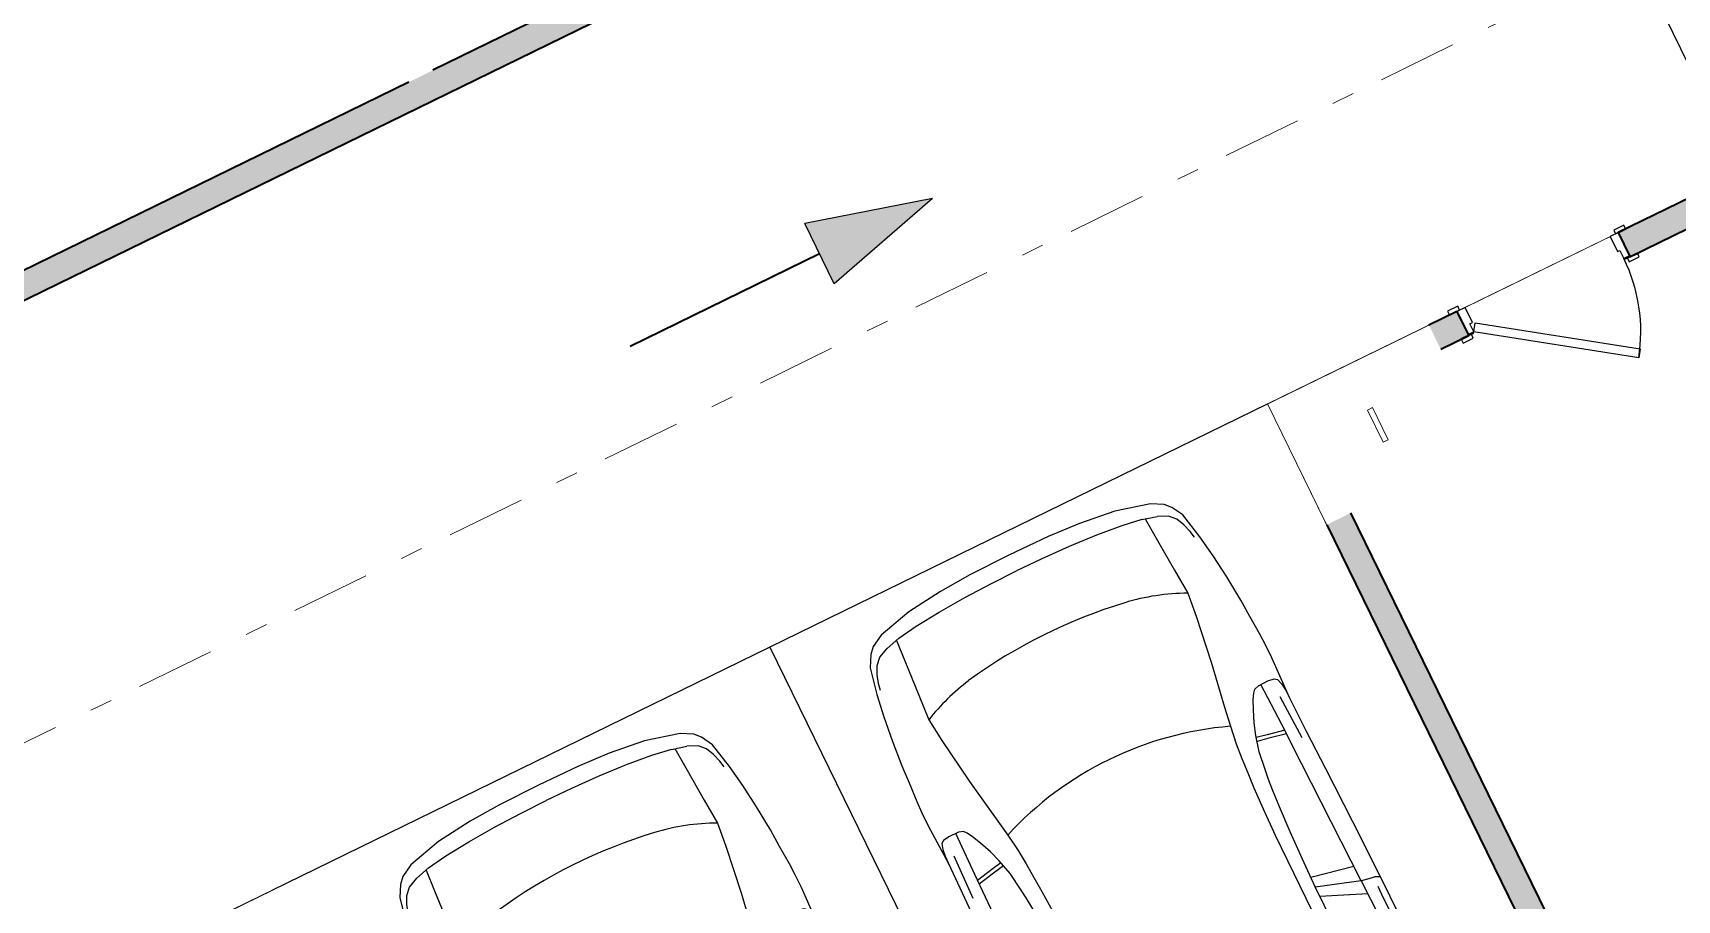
# Model space of a CAD drawing. Header units: metres. Extents: x 7511783 to 7512372, y 4692307 to 4692611.
# Drawn here: x 7511913.29 to 7511920.62, y 4692563.84 to 4692567.7 of the extents above; entities that cross this region are included whole.
import ezdxf

# ---------------------------------------------------------------- set-up
doc = ezdxf.new("R2010")
doc.units = ezdxf.units.M
doc.linetypes.add('Dot & Dashed', pattern=[670.2777624130249, 352.777767181396, -176.388883590699, 0, -141.11111164093])
doc.linetypes.add('Long Dashed', pattern=[793.7499761581425, 476.2499928474427, -317.4999833106998])
doc.layers.get('0').update_dxf_attribs({"lineweight": 0})
for name, color, linetype, lineweight in [('A - Muret', 7, 'Continuous', 0), ('A - Muret_Pen_No__102', 254, 'Continuous', 0), ('A - Muret_Pen_No__7', 7, 'Continuous', 0), ('A - Pllaka Themel_Pen_No__42', 8, 'Continuous', 0), ('A - Shtyllat', 7, 'Continuous', 0), ('A - Shtyllat_Pen_No__1', 7, 'Continuous', 0), ('A -Polyline', 7, 'Continuous', 0), ('A -Polyline_Pen_No__42', 8, 'Continuous', 0), ('A -Polyline_Pen_No__48', 14, 'Continuous', 0), ('A -Polyline_Pen_No__8', 14, 'Continuous', 0), ('A1 - Bodrumi -1', 7, 'Continuous', 0), ('ARCHICAD Doors_Pen_No__42', 8, 'Continuous', 0), ('garazhat-netw', 1, 'Continuous', 0), ('Interior - Furniture _Pen_No__42', 8, 'Continuous', 0), ('Marker - Section', 7, 'Continuous', 0), ('Marker - Section_Pen_No__85', 151, 'Continuous', 0)]:
    doc.layers.add(name, color=color, linetype=linetype, lineweight=lineweight)

# ---------------------------------------------------------------- blocks, each defined once
blk = doc.blocks.new('Slab_1', base_point=(-1850.000000000003, -20500.83600967443))
at = {"layer": 'A - Pllaka Themel_Pen_No__42', "color": 8, "linetype": 'Continuous', "lineweight": 25, "flags": 128}
blk.add_lwpolyline([(13350, -13600.83965125988), (11850, -13600.83965125988), (11850, -11700.83965125988), (13350, -11700.83965125988)], close=True, dxfattribs=at)
blk = doc.blocks.new('Wall_36', base_point=(28500.00000000001, -19000.83534970144))
at = {"layer": 'A - Muret_Pen_No__102', "linetype": 'Continuous', "lineweight": 0}
blk.add_hatch(color=254, dxfattribs=at).paths.add_polyline_path([(37900, -18880.83528241818), (32600.00005960471, -18880.83528241818), (32600.00005960471, -19000.83597085249), (37900, -19000.83597085249)])
at = {"layer": 'A - Muret_Pen_No__7', "color": 7, "linetype": 'Continuous', "lineweight": 35, "flags": 128}
for points in [[(35189.99999999999, -18880.83534970144), (32599.99999999999, -18880.83534970144)], [(37900, -18880.83534970144), (35309.99999999999, -18880.83534970144)], [(32600.00000000005, -19000.83534970144), (37900.00000000002, -19000.83534970144)]]:
    blk.add_lwpolyline(points, dxfattribs=at)
blk = doc.blocks.new('Wall_41', base_point=(9499.999999999998, -12000.83965125989))
at = {"layer": 'A - Muret_Pen_No__102', "linetype": 'Continuous', "lineweight": 0}
blk.add_hatch(color=254, dxfattribs=at).paths.add_polyline_path([(9499.999999999998, -12000.83965125989), (9499.999999999998, -18400.83861859194), (9619.999999999996, -18400.83861859194), (9619.999999999996, -12000.83965125989)])
at = {"layer": 'A - Muret_Pen_No__7', "color": 7, "linetype": 'Continuous', "lineweight": 35, "flags": 128}
for points in [[(9499.999999999998, -12000.83965125989), (9499.999999999998, -16800.83534970143)], [(9619.999999999996, -18400.83861859194), (9619.999999999996, -12000.83965125989)], [(9499.999999999998, -16920.83534970144), (9499.999999999998, -18400.83861859194)]]:
    blk.add_lwpolyline(points, dxfattribs=at)
blk = doc.blocks.new('Door 22')
at = {"layer": 'ARCHICAD Doors_Pen_No__42', "color": 8, "linetype": 'Continuous', "lineweight": 25}
for p, q in [((-260.3921784050518, 393.9747868736185), (-237.4491209510099, 426.7408686451782)), ((349.0569425459581, -32.76608177155968), (-260.3921784050518, 393.9747868736185)), ((-237.4491209510099, 426.7408686451782), (371.9999999999999, 0)), ((-387, 23.99999999999998), (-437, 23.99999999999998)), ((-437, 23.99999999999998), (-437, 4.99999999999999)), ((-437, 4.99999999999999), (-387, 4.99999999999999)), ((-400, 4.99999999999999), (-437, 4.99999999999999)), ((-400, 4.99999999999999), (-437, 4.99999999999999)), ((-375, 4.99999999999999), (-400, 4.99999999999999)), ((-400, 4.99999999999999), (-400, 0)), ((-400, 0), (-400, 4.99999999999999)), ((-400, 0), (-400, 4.99999999999999)), ((-400, 0), (-375, 0)), ((-372.0000000000001, 0), (-400, 0)), ((-400, 0), (-400, -115)), ((-400, -115), (-400, 0)), ((-400, -115), (-400, 0)), ((-387, 4.99999999999999), (-387, 23.99999999999998)), ((-375, 0), (-375, 4.99999999999999)), ((-372.0000000000001, -40), (-372.0000000000001, 0)), ((371.9999999999999, 0), (349.0569425459581, -32.76608177155968)), ((400, 0), (372.0000000000001, 0)), ((372.0000000000001, 0), (372.0000000000001, -40)), ((400, 4.99999999999999), (375, 4.99999999999999)), ((375, 4.99999999999999), (375, 0)), ((375, 0), (400, 0)), ((437, 23.99999999999998), (387, 23.99999999999998)), ((387, 23.99999999999998), (387, 4.99999999999999)), ((387, 4.99999999999999), (437, 4.99999999999999)), ((400, 0), (400, 4.99999999999999)), ((400, 0), (400, 4.99999999999999)), ((400, 0), (400, 4.99999999999999)), ((400, 4.99999999999999), (437, 4.99999999999999)), ((400, 4.99999999999999), (437, 4.99999999999999)), ((400, -115), (400, 0)), ((400, -115), (400, 0)), ((400, -115), (400, 0)), ((437, 4.99999999999999), (437, 23.99999999999998)), ((-360, -40), (-372.0000000000001, -40)), ((-360, -115), (-360, -40)), ((372.0000000000001, -40), (360, -40)), ((360, -40), (360, -115)), ((-387, -115), (-437, -115)), ((-437, -115), (-437, -134)), ((-400, -115), (-437, -115)), ((-400, -115), (-437, -115)), ((-437, -134), (-387, -134)), ((-400, -115), (-360, -115)), ((-387, -134), (-387, -115)), ((360, -115), (400, -115)), ((437, -115), (387, -115)), ((387, -115), (387, -134)), ((387, -134), (437, -134)), ((400, -115), (437, -115)), ((400, -115), (437, -115)), ((437, -134), (437, -115))]:
    blk.add_line(p, q, dxfattribs=at)
blk.add_arc((371.9999999999999, 0), 744, 145, 180, dxfattribs=at)
blk = doc.blocks.new('Wall_42', base_point=(10300, -11400.83965125988))
at = {"layer": 'A - Muret_Pen_No__102', "linetype": 'Continuous', "lineweight": 0}
for points in [[(10300, -11520.83965125988), (10439.12311798154, -11520.83965125988), (10439.12311798154, -11400.83966020059), (10300, -11400.83966020059)], [(11600.00000000001, -11400.83966020059), (11239.12311649143, -11400.83966020059), (11239.12311649143, -11520.83965125988), (11600.00000000001, -11520.83965125988)]]:
    blk.add_hatch(color=254, dxfattribs=at).paths.add_polyline_path(points)
at = {"layer": 'A - Muret_Pen_No__7', "color": 7, "linetype": 'Continuous', "lineweight": 35}
for p, q in [((10439.1231110554, -11400.83965125988), (10402.1231110554, -11400.83965125988)), ((10439.1231110554, -11400.83965125988), (10439.1231110554, -11515.83965125988)), ((11239.1231110554, -11400.83965125988), (11276.1231110554, -11400.83965125988)), ((11239.1231110554, -11400.83965125988), (11239.1231110554, -11515.83965125988)), ((10439.1231110554, -11520.83965125988), (10402.1231110554, -11520.83965125988)), ((10439.1231110554, -11515.83965125988), (10439.1231110554, -11520.83965125988)), ((11239.1231110554, -11515.83965125988), (11239.1231110554, -11520.83965125988)), ((11239.1231110554, -11520.83965125988), (11276.1231110554, -11520.83965125988))]:
    blk.add_line(p, q, dxfattribs=at)
at = {"layer": 'A - Muret_Pen_No__7', "color": 7, "linetype": 'Continuous', "lineweight": 35, "flags": 128}
for points in [[(10439.12311798154, -11400.83965125988), (10300, -11400.83965125988)], [(11600.00000000001, -11400.83965125988), (11239.12311649143, -11400.83965125988)], [(10300, -11520.83965125988), (10439.12311798154, -11520.83965125988)], [(11239.12311649143, -11520.83965125988), (11600.00000000001, -11520.83965125988)]]:
    blk.add_lwpolyline(points, dxfattribs=at)
at = {"layer": 'ARCHICAD Doors_Pen_No__42', "color": 8, "linetype": 'Continuous', "lineweight": 25, "zscale": 1000, "rotation": 180}
blk.add_blockref('Door 22', (10839.1231110554, -11515.83965125988), dxfattribs=at)
blk = doc.blocks.new('Column_87', base_point=(1347.500000000002, 14920))
at = {"layer": 'A - Shtyllat_Pen_No__1', "color": 7, "linetype": 'Continuous', "lineweight": 13, "flags": 128}
blk.add_lwpolyline([(1335.000000000002, 14840), (1360.000000000002, 14840), (1360.000000000002, 15000), (1335.000000000002, 15000)], close=True, dxfattribs=at)
blk = doc.blocks.new('Car 05 22')
at = {"layer": 'Interior - Furniture _Pen_No__42', "color": 8, "linetype": 'Continuous', "lineweight": 25}
for p, q in [((1961.117547741, 983.221158223), (1928.938242309, 983.221158223)), ((1928.938242309, 983.221158223), (1957.843908175, 858.0544967500001)), ((1996.903176747, 974.9060932165999), (1961.117547741, 983.221158223)), ((2026.89661068, 945.007687052), (1996.903176747, 974.9060932165999)), ((2054.5732194, 897.577022836), (2026.89661068, 945.007687052)), ((2067.91700908, 857.6794056350001), (2054.5732194, 897.577022836)), ((-483.1389679684001, 817.2581826864), (-585.227090103, 801.027979058)), ((-372.3345973750002, 830.229933465), (-483.1389679684001, 817.2581826864)), ((-251.752794228, 841.043733947), (-372.3345973750002, 830.229933465)), ((-168.2198443133, 844.6061713611999), (-251.752794228, 841.043733947)), ((-78.35772569479998, 850.6357850930001), (-168.2198443133, 844.6061713611999)), ((-24.036324899, 852.2918850640001), (-78.35772569479998, 850.6357850930001)), ((40.3182760438, 852.3336850629998), (-24.036324899, 852.2918850640001)), ((230.8030912739, 845.5192631063), (40.3182760438, 852.3336850629998)), ((124.560977278, 791.3967861309999), (129.0398444, 820.4687779309999)), ((129.0398444, 820.4687779309999), (138.886242882, 832.3883788069998)), ((138.886242882, 832.3883788069998), (165.168377873, 840.275885275)), ((165.168377873, 840.275885275), (194.733578306, 844.324685204)), ((194.733578306, 844.324685204), (230.803091274, 845.519263106)), ((210.873013229, 809.2317387879999), (418.0703055720001, 816.1926024380003)), ((400.0158099590001, 847.596806379), (230.8030912739, 845.5192631063)), ((590.7241636140001, 851.6786068920001), (400.0158099590001, 847.596806379)), ((856.5325990199999, 856.169707455), (590.7241636140001, 851.6786068920001)), ((1129.8609284, 858.5331077519999), (856.5325990199999, 856.169707455)), ((1115.14443198, 808.948201529), (1108.59023357, 773.98329714)), ((1119.51383092, 833.2672045809999), (1115.14443198, 808.948201529)), ((1120.16623076, 836.3248049650001), (1119.51383092, 833.2672045809999)), ((1120.69723063, 838.160005195), (1120.16623076, 836.3248049650001)), ((1129.8609284, 858.5331077519999), (1120.69723063, 838.160005195)), ((1536.1071561, 860.3802508980001), (1129.8609284, 858.5331077519999)), ((1162.63563846, 830.4777734580001), (1220.13025657, 829.0713745190002)), ((1220.13025657, 829.0713745190002), (1369.65750367, 831.489072695)), ((1957.843908175, 858.0544967500001), (1536.1071561, 860.3802508980001)), ((1957.84390817, 858.0544967500001), (1977.22141076, 777.427813481)), ((2119.91703998, 857.4374531180001), (2067.91700908, 857.6794056350001)), ((2075.28112592, 835.6608695470001), (2067.91700908, 857.6794056350001)), ((2070.42572439, 799.8521965630001), (2075.2191259, 809.3983893609999)), ((2075.2191259, 809.3983893609999), (2075.28112592, 835.6608695470001)), ((2193.165590015, 856.4504063259001), (2119.91703998, 857.4374531180001)), ((2148.02030692, 790.4828861469999), (2166.81146925, 813.814537484)), ((2166.81146925, 813.814537484), (2182.27381684, 834.081841238)), ((2182.27381684, 834.081841238), (2193.16559002, 856.4504063260001)), ((2808.01466132, 852.5547640039999), (2193.165590015, 856.4504063259001)), ((2855.711363900001, 852.6327640009998), (2808.01466132, 852.5547640039999)), ((2808.01466132, 852.5547640039999), (2876.86636504, 843.317264394)), ((2891.44016583, 852.5287640049999), (2855.711363900001, 852.6327640009998)), ((2876.86636504, 843.317264394), (2954.16376923, 813.731165643)), ((2922.51356751, 852.034364026), (2891.44016583, 852.5287640049999)), ((2904.11849592, 832.8863289209997), (2905.06820589, 832.8379901159999)), ((2945.17226874, 849.4061641369999), (2922.51356751, 852.034364026)), ((2989.61447115, 839.6482645490003), (2945.17226874, 849.4061641369999)), ((2954.16376923, 813.731165643), (3075.78877375, 774.6896785450001)), ((3013.55027244, 833.064864827), (2989.61447115, 839.6482645490003)), ((3154.26138006, 782.5577669589998), (3013.55027244, 833.064864827)), ((-757.6903274910002, 747.022066986), (-784.8200333720001, 721.8124613509999)), ((-706.3378894982, 775.7872218095), (-757.6903274910002, 747.022066986)), ((-701.0941271610001, 743.2591195180001), (-729.425104913, 716.3992494200002)), ((-585.227090103, 801.027979058), (-706.3378894982, 775.7872218095)), ((-664.8727541800001, 760.961322365), (-701.0941271610001, 743.2591195180001)), ((-626.571782751, 772.4860242179999), (-664.8727541800001, 760.961322365)), ((-594.8871138119998, 778.4895580349998), (-626.571782751, 772.4860242179999)), ((125.693926866, 743.8968737240001), (124.560977278, 791.3967861309999)), ((327.3887276080001, 761.920895626), (125.394377448, 756.455747737)), ((132.429139117, 722.8048827370001), (125.693926866, 743.8968737240001)), ((521.9507803269998, 764.6728959719999), (327.3887276080001, 761.920895626)), ((355.2943663540001, 762.315609428), (339.1227247570001, 683.1192857359999)), ((373.4006373970002, 762.5717151969999), (357.2289958010001, 683.375391506)), ((813.627009446, 769.327996556), (521.9507803269998, 764.6728959719999)), ((1108.59023357, 773.98329714), (813.627009446, 769.327996556)), ((1036.25651944, 772.8416796290002), (996.5002997029998, 578.7916468290002)), ((1041.96657906, 578.0240872360001), (1107.56627095, 773.967136299)), ((1173.32542975, 774.895061201), (1090.33970038, 577.89253068)), ((1108.59023357, 773.98329714), (1537.61805657, 780.025947399)), ((1537.61805657, 780.025611521), (1974.99295641, 786.0764425990001)), ((1939.15395607, 686.22492547), (1995.917261, 777.427813481)), ((1977.22141076, 777.427813481), (2019.59119012, 777.427813481)), ((2000.39650233, 701.591770694), (2213.53100788, 762.9814866290001)), ((2019.59119012, 777.427813481), (2044.48611622, 783.069509224)), ((2044.48611622, 783.069509224), (2063.35562216, 792.2740022800001)), ((2063.35562216, 792.2740022800001), (2070.42572439, 799.8521965630001)), ((2068.68333559, 787.696981005), (2065.39356605, 794.4584027669999)), ((2068.68333559, 787.696981005), (2148.02030692, 790.4828861469999)), ((2106.51930118, 732.1586113790001), (2148.02030692, 790.4828861469999)), ((2148.02030692, 790.4828861469999), (2205.61920777, 792.204186117)), ((2205.61920777, 792.204186117), (2227.21980808, 791.0038861380001)), ((2226.59190807, 769.8777067159999), (2213.53100788, 762.9814866290001)), ((2213.53100788, 762.9814866290001), (2238.34670825, 752.240186817)), ((2234.36910819, 773.9630864369999), (2226.59190807, 769.8828865080001)), ((2227.21980808, 791.0038861380001), (2232.61990816, 790.029986155)), ((2232.61990816, 790.029986155), (2237.93539134, 787.2871225249999)), ((2238.46067648, 776.864360243), (2234.36910819, 773.9630864369999)), ((2240.81890828, 784.03918626), (2237.93539134, 787.2871225249999)), ((2238.34670825, 752.240186817), (2258.53170854, 739.717487037)), ((2238.46067648, 776.864360243), (2240.85090828, 780.5209863219999)), ((2240.85090828, 780.5209863219999), (2240.81890828, 784.03918626)), ((2258.53170854, 739.717487037), (2269.0398087, 731.086787188)), ((3022.47491973, 758.305686711), (3023.66221975, 762.4851866380001)), ((3024.49924208, 753.7186598590001), (3022.47491973, 758.305686711)), ((3023.66221975, 762.4851866380001), (3034.64521991, 765.0503865930001)), ((3037.91041996, 743.452886971), (3024.49924208, 753.7186598590001)), ((3034.64521991, 765.0503865930001), (3046.93432009, 763.817386614)), ((3050.61522015, 730.6688871950001), (3037.91041996, 743.452886971)), ((3046.93432009, 763.817386614), (3060.9451203, 762.9292866300001)), ((3060.9451203, 762.9292866300001), (3089.85712072, 757.3861867269998)), ((3100.48402088, 763.1120866269999), (3075.78877375, 774.6896785450001)), ((3089.85712072, 757.3861867269998), (3108.43932099, 751.4304868319999)), ((3114.13862108, 753.3111867989999), (3100.48402088, 763.1120866269999)), ((3108.43932099, 751.4304868319999), (3122.8656212, 746.4359869189999)), ((3122.8656212, 746.4359869189999), (3114.13862108, 753.3111867989999)), ((3170.0706946, 726.5554905960001), (3122.8656212, 746.4359869189999)), ((3235.883818752, 747.6101556219), (3154.26138006, 782.5577669589998)), ((3269.07948628, 728.3294692490001), (3235.883818752, 747.6101556219)), ((-815.0478655078, 667.7598955197002), (-855.0523550635, 511.0116477078998)), ((-784.8200333720001, 721.8124613509999), (-815.0478655078, 667.7598955197002)), ((-768.2719792499998, 602.2788720830002), (-750.577082573, 669.7773949330001)), ((-729.425104913, 716.3992494200002), (-750.577082573, 669.7773949330001)), ((146.670770152, 710.6062742990001), (132.429139117, 722.8048827370001)), ((171.252864179, 696.6287725440001), (146.670770152, 710.6062742990001)), ((212.566754139, 676.5412700230002), (171.252864179, 696.6287725440001)), ((266.3151410770001, 654.566867265), (212.566754139, 676.5412700230002)), ((339.1227247570001, 683.1192857359999), (329.5580559370001, 633.8673348859999)), ((357.2289958010001, 683.375391506), (346.76505809, 629.492778784)), ((2000.39650233, 701.591770694), (1730.35620914, 633.8338533080002)), ((1952.84760406, 621.338789111), (2122.045506540001, 659.9572884350001)), ((2122.045506540001, 659.9572884350001), (2293.79610906, 697.6509877739999)), ((2269.0398087, 731.086787188), (2278.83550884, 721.965087348)), ((2278.83550884, 721.965087348), (2293.79610906, 697.6509877739999)), ((2293.79610906, 697.6509877739999), (2317.1870094, 700.7385877199999)), ((2293.79610906, 697.6386630720001), (2293.79610906, 697.6509877739999)), ((2317.1870094, 700.7385877199999), (2345.74280982, 702.7498876850001)), ((2355.134199750001, 639.912801441), (2317.1870094, 700.7385877199999)), ((2345.74280982, 702.7498876850001), (2378.929310310001, 702.0184876970001)), ((2410.10490185, 649.1086815510001), (2378.929310310001, 702.0184876970001)), ((2378.929310310001, 702.0184876970001), (2410.57231077, 694.2028878339999)), ((2410.57231077, 694.2028878339999), (2410.58631694, 694.1782473540001)), ((2428.73881104, 681.7061880529999), (2410.57231077, 694.2028878339999)), ((2428.73881104, 681.7061880529999), (2457.25830016, 700.035535323)), ((2428.77597173, 681.700745325), (2428.73881104, 681.7061880529999)), ((2428.77597173, 681.700745325), (2456.66545813, 639.8418234830003)), ((2457.25830016, 700.035535323), (2535.4819126, 697.9905877680001)), ((2535.422612600001, 697.9916562040003), (2673.21491462, 695.5089878119999)), ((2535.46586986, 697.9894090810001), (2535.4819126, 697.988971943)), ((2673.21491462, 695.5089878119999), (2787.200816290001, 691.4809878819998)), ((2787.200816290001, 691.4809878819998), (2868.415817480001, 687.223087957)), ((2868.395882330001, 687.22488671), (2959.72331881, 678.984388101)), ((2959.72331881, 678.984388101), (2868.415817480001, 687.1969879569999)), ((2959.72331881, 678.984388101), (3047.2313201, 666.2002883250001)), ((3047.20992906, 666.2041971140001), (3100.00912087, 656.556188494)), ((3064.50712035, 714.6457874760001), (3050.61522015, 730.6688871950001)), ((3076.97452053, 697.807687771), (3064.50712035, 714.6457874760001)), ((3100.00912087, 656.556188494), (3076.97452053, 697.807687771)), ((3211.69204952, 701.0151137130001), (3170.0706946, 726.5554905960001)), ((3254.25934432, 663.1775183300001), (3211.69204952, 701.0151137130001)), ((3301.867263790001, 602.80900872), (3254.25934432, 663.1775183300001)), ((3298.56678787, 705.6390702070001), (3269.07948628, 728.3294692490001)), ((3337.33388997, 663.3806719909999), (3298.56678787, 705.6390702070001)), ((3374.49419199, 603.583974516), (3337.33388997, 663.3806719909999)), ((-768.2719792499998, 602.2788720830002), (-782.764796709, 510.0106247469999)), ((-764.3441764490001, 617.261773195), (-665.728145997, 623.9546285630003)), ((-665.728145997, 623.9546285630003), (-500.877431885, 634.180288886)), ((-500.877431885, 634.180288886), (-383.0238853850001, 641.9613403830001)), ((-383.0238853850001, 641.9613403830001), (-274.220886173, 631.318400078)), ((-274.220886173, 631.318400078), (-56.404854203, 600.536895199)), ((-56.404854203, 600.536895199), (145.941775497, 566.5900898169999)), ((319.4903281550001, 636.426864989), (266.3151410770001, 654.566867265)), ((392.7088835140001, 617.8124267930001), (319.4903281550001, 636.426864989)), ((474.8166917820001, 607.1053878569999), (392.7088835140001, 617.8124267930001)), ((521.3449804749999, 601.6186871690002), (474.8166917820001, 607.1053878569999)), ((569.9935686519999, 596.8381865689998), (521.3449804749999, 601.6186871690002)), ((652.59274858, 590.9845858339997), (569.9935686519999, 596.8381865689998)), ((772.8388193580001, 584.9903850819998), (652.59274858, 590.9845858339997)), ((1483.8761315, 590.1361862749999), (1403.02450604, 584.4121905939998)), ((1562.00595611, 600.596478384), (1483.8761315, 590.1361862749999)), ((1730.35620914, 633.8338533080002), (1562.00595611, 600.596478384)), ((1779.61280153, 581.7538898049997), (1952.84760406, 621.338789111)), ((2379.77420337, 575.387091212), (2355.13301598, 639.9159014410001)), ((2436.02871163, 583.2244924540001), (2410.10490185, 649.1086815510001)), ((2456.66545813, 639.8418234830003), (2487.236391870001, 574.2621729599999)), ((3152.92075342, 553.873393456), (3100.00912087, 656.556188494)), ((3301.867263790001, 602.80900872), (3346.015513130001, 501.4217980699999)), ((3418.40079436, 512.7439783509999), (3374.49419199, 603.583974516)), ((145.941775497, 566.5900898169999), (233.261172115, 552.312592089)), ((233.261172115, 552.312592089), (315.3092800730001, 541.359190513)), ((315.2936019620001, 541.3606176840001), (384.2945810830001, 535.0794906230001)), ((384.2815104790001, 535.080362318), (454.174320738, 530.4191213629999)), ((454.170282107, 530.4193907049998), (526.242583163, 526.2868907769997)), ((526.2331313149998, 526.2873073839999), (627.7018846490002, 521.814890855)), ((627.698546207, 521.8149872519999), (756.75876515, 518.0884218199999)), ((756.75876515, 518.0884218199999), (1322.62824821, 518.052230308)), ((907.2666866909999, 580.298084493), (772.8388193580001, 584.9903850819998)), ((1041.96657906, 578.0240872360001), (907.2666866909999, 580.298084493)), ((1227.79815085, 577.5186957939999), (1041.96657906, 578.0240872360001)), ((1316.09897866, 580.475793563), (1227.79815085, 577.5186957939999)), ((1403.02450604, 584.4121905939998), (1316.09897866, 580.475793563)), ((1322.62824821, 518.052230308), (1420.49779626, 521.652890858)), ((1420.49066257, 521.652523245), (1466.64156934, 524.030772681)), ((1466.62639694, 524.0299908169999), (1510.87647584, 527.594696836)), ((1510.85529759, 527.5929907539999), (1554.25309822, 533.0576906580001)), ((1554.25309822, 533.0576906580001), (1596.82961355, 540.969674969)), ((1597.28918852, 541.1774857889999), (1596.65116701, 540.8889849259999)), ((1610.72419049, 544.0665862469999), (1779.61280153, 581.7538898049997)), ((2397.334105950001, 514.2584815219999), (2379.77250853, 575.3929912130001)), ((2419.31580918, 395.7362626700001), (2397.33316008, 514.2635815229997)), ((2453.63941421, 521.616582688), (2436.02871163, 583.2244924540001)), ((2477.61661773, 401.0764635800001), (2453.63941421, 521.616582688)), ((2487.236391870001, 574.2621729599999), (2491.79934275, 562.0052962960001)), ((2491.79994982, 562.0052962960001), (2517.90263133, 477.034766618)), ((3189.62073735, 475.569766106), (3152.92075342, 553.873393456)), ((-855.0523550635, 511.0116477078998), (-874.6778528530002, 344.9579771100001)), ((-782.7621654889999, 510.027376359), (-794.5333543099999, 390.6265818930001)), ((2517.90263133, 477.034766618), (2537.54372273, 384.0810341510001)), ((3199.39883308, 466.7584630290001), (3189.62073735, 475.569766106)), ((3220.69886845, 454.388540188), (3199.39883308, 466.7584630290001)), ((3256.10680826, 439.2417534179999), (3220.67662376, 454.4014587129999)), ((3346.015513130001, 501.4217980699999), (3374.297465860001, 419.557472908)), ((3457.47689648, 393.0984834030001), (3418.40079436, 512.7439783509999)), ((-794.5333543099999, 390.6265818930001), (-802.4328468090001, 258.715288008)), ((2433.73206705, 266.091642182), (2419.31580918, 395.7362626700001)), ((2493.88922012, 269.050242651), (2477.61661773, 401.0764635800001)), ((2537.54372273, 384.0810341510001), (2551.45611664, 285.6281997640001)), ((3288.390194130001, 425.101248479), (3256.10680826, 439.2417534179999)), ((3319.36158057, 408.41284265), (3288.390194130001, 425.101248479)), ((3353.46269085, 384.2512837760001), (3319.36158057, 408.41284265)), ((3321.23357975, 370.497229407), (3320.99727986, 362.132926485)), ((3324.654278260001, 377.297531782), (3321.23357975, 370.497229407)), ((3328.30797666, 379.591332583), (3324.654278260001, 377.297531782)), ((3338.468372210001, 379.4523325350001), (3328.30797666, 379.591332583)), ((3363.640761200001, 357.811724976), (3338.468372210001, 379.4523325350001)), ((3377.182392130001, 359.9734848010001), (3353.46269085, 384.2512837760001)), ((3391.09039087, 344.247647689), (3374.297465860001, 419.557472908)), ((3468.34279707, 330.9338860280001), (3457.47689648, 393.0984834030001)), ((-874.6778528530002, 344.9579771100001), (-882.944054645, 194.680643518)), ((3320.99727986, 362.132926485), (3338.31527228, 276.8564967000001)), ((3396.66521323, 315.8049103040001), (3363.640761200001, 357.811724976)), ((3391.09039087, 344.247647689), (3377.182392130001, 359.9734848010001)), ((3408.0703938, 289.3779877820001), (3396.66521323, 315.8049103040001)), ((3474.4914974, 263.721088865), (3468.34279707, 330.9338860280001)), ((-802.4328468090001, 258.715288008), (-806.8131426489999, 124.936494209)), ((2441.61713002, 131.955220918), (2433.73181129, 266.093942182)), ((2503.10292147, 133.173421111), (2493.88922012, 269.050242651)), ((2551.45611664, 285.6281997640001), (2559.71041303, 193.693567653)), ((3338.31527228, 276.8564967000001), (3351.882966340001, 172.661960307)), ((3408.0703938, 289.3779877820001), (3413.77629411, 267.259988716)), ((3413.77548775, 267.2641933500001), (3418.45445829, 242.866384828)), ((3418.452194370001, 242.878189745), (3424.044894670001, 200.723791525)), ((3478.33319761, 199.917191559), (3474.4914974, 263.721088865)), ((-882.944054645, 194.680643518), (-885.3767076889999, 0)), ((2559.71041303, 193.693567653), (2564.38081099, 101.185635342)), ((3351.882966340001, 172.661960307), (3358.343763510001, 75.87012649980001)), ((3424.044894670001, 200.723791525), (3427.72848251, 152.023715234)), ((3432.36383112, 39.98011396419999), (3427.72848251, 152.023715234)), ((3479.35651311, 164.9481933352), (3478.33319761, 199.917191559)), ((3489.519598210001, 164.9481933352), (3479.35651311, 164.9481933352)), ((3489.519598210001, -164.9481933352), (3489.519598210001, 164.9481933352)), ((-806.8131426489999, 124.936494209), (-808.0470753050001, 0)), ((2444.0197128, -0.0273000043277), (2441.61701245, 131.957220918)), ((2506.01959488, -3.86e-13), (2503.10292147, 133.173421111)), ((2564.38081099, 101.185635342), (2566.01761027, -0.00610000213065)), ((3353.95786543, 27.8932505984), (3358.343763510001, 75.87012649980001)), ((-885.3767076889999, 0), (-882.944054645, -194.680643518)), ((-806.8131426489999, -124.936494209), (-808.0470753050001, 1.477e-13)), ((2444.0197128, 0.0273000043271), (2441.61701245, -131.957220918)), ((2564.38081099, -101.185635342), (2566.01761027, 0.00610000212997)), ((3353.95786543, 27.8932505984), (3353.95786543, -0.7649002671629999)), ((3353.95786543, -27.8932505984), (3353.95786543, 0.7649002671619999)), ((3370.89075802, 11.74110410089999), (3370.32315827, -0.7649002671629999)), ((3370.89075802, -11.74110410089999), (3370.32315827, 0.7649002671619999)), ((3372.49235732, 23.6550082622), (3370.89075802, 11.74110410089999)), ((3376.267285060001, 38.99395092400001), (3372.49235732, 23.6550082622)), ((3381.98685317, 46.5714162664), (3376.267285060001, 38.99395092400001)), ((3386.21005132, 48.3522168884), (3381.98685317, 46.5714162664)), ((3386.21005132, 48.3522168884), (3394.28954778, 48.3522168884)), ((3398.51284593, 46.5714162664), (3394.28954778, 48.3522168884)), ((3404.23226311, 38.99375151340001), (3398.51284593, 46.5714162664)), ((3404.23226311, 38.99375151340001), (3408.00714178, 23.6550082622)), ((3408.00714178, 23.6550082622), (3409.766541010001, 8.055102813469999)), ((3409.766541010001, 8.055102813469999), (3409.766541010001, -4.961e-13)), ((3431.76949509, 57.3729975776), (3431.76949509, 56.7710829698)), ((3432.04453126, -0.0109000038072), (3432.36383112, 39.98011396419999)), ((3432.04453126, 0.0109000038063), (3432.36383112, -39.98011396419999)), ((2506.01959488, -2.78e-13), (2503.10292147, -133.173421111)), ((3353.95786543, -27.8932505984), (3358.343763510001, -75.87012649980001)), ((3372.49235732, -23.6550082622), (3370.89075802, -11.74110410089999)), ((3376.267285060001, -38.99395092400001), (3372.49235732, -23.6550082622)), ((3381.98685317, -46.5714162664), (3376.267285060001, -38.99395092400001)), ((3386.21005132, -48.3522168884), (3381.98685317, -46.5714162664)), ((3386.21005132, -48.3522168884), (3394.28954778, -48.3522168884)), ((3398.51284593, -46.5714162664), (3394.28954778, -48.3522168884)), ((3404.23226311, -38.99375151340001), (3398.51284593, -46.5714162664)), ((3404.23226311, -38.99375151340001), (3408.00714178, -23.6550082622)), ((3408.00714178, -23.6550082622), (3409.766541010001, -8.055102813469999)), ((3409.766541010001, -8.055102813469999), (3409.766541010001, -3.892e-13)), ((3432.36383112, -39.98011396419999), (3427.72848251, -152.023715234)), ((3431.76949509, -57.3729975776), (3431.76949509, -56.7710829698)), ((-802.4328468090001, -258.715288008), (-806.8131426489999, -124.936494209)), ((2441.61713002, -131.955220918), (2433.73181129, -266.093942182)), ((2503.10292147, -133.173421111), (2493.88922012, -269.050242651)), ((2559.71041303, -193.693567653), (2564.38081099, -101.185635342)), ((3351.882966340001, -172.661960307), (3358.343763510001, -75.87012649980001)), ((-882.944054645, -194.680643518), (-874.6778528530002, -344.9579771100001)), ((2551.45611664, -285.6281997640001), (2559.71041303, -193.693567653)), ((3338.31527228, -276.8564967000001), (3351.882966340001, -172.661960307)), ((3418.452194370001, -242.878189745), (3424.044894670001, -200.723791525)), ((3424.044894670001, -200.723791525), (3427.72848251, -152.023715234)), ((3474.4914974, -263.721088865), (3478.33319761, -199.917191559)), ((3478.33319761, -199.917191559), (3479.35651311, -164.9481933352)), ((3479.35651311, -164.9481933352), (3489.519598210001, -164.9481933352)), ((-794.5333543099999, -390.6265818930001), (-802.4328468090001, -258.715288008)), ((2433.73206705, -266.091642182), (2419.31580918, -395.7362626700001)), ((2493.88922012, -269.050242651), (2477.61661773, -401.0764635800001)), ((2537.54372273, -384.0810341510001), (2551.45611664, -285.6281997640001)), ((3320.99727986, -362.132926485), (3338.31527228, -276.8564967000001)), ((3408.0703938, -289.3779877820001), (3396.66521323, -315.8049103040001)), ((3408.0703938, -289.3779877820001), (3413.77629411, -267.259988716)), ((3413.77548775, -267.2641933500001), (3418.45445829, -242.866384828)), ((3468.34279707, -330.9338860280001), (3474.4914974, -263.721088865)), ((-874.6778528530002, -344.9579771100001), (-855.0523550635, -511.0116477078998)), ((3321.23357975, -370.497229407), (3320.99727986, -362.132926485)), ((3363.640761200001, -357.811724976), (3338.468372210001, -379.4523325350001)), ((3377.182392130001, -359.9734848010001), (3353.46269085, -384.2512837760001)), ((3396.66521323, -315.8049103040001), (3363.640761200001, -357.811724976)), ((3391.09039087, -344.247647689), (3374.297465860001, -419.557472908)), ((3391.09039087, -344.247647689), (3377.182392130001, -359.9734848010001)), ((3457.47689648, -393.0984834030001), (3468.34279707, -330.9338860280001)), ((-782.7621654889999, -510.027376359), (-794.5333543099999, -390.6265818930001)), ((2419.31580918, -395.7362626700001), (2397.33316008, -514.2635815229997)), ((2477.61661773, -401.0764635800001), (2453.63941421, -521.616582688)), ((2517.90263133, -477.034766618), (2537.54372273, -384.0810341510001)), ((3256.10680826, -439.2417534179999), (3220.67662376, -454.4014587129999)), ((3288.390194130001, -425.101248479), (3256.10680826, -439.2417534179999)), ((3319.36158057, -408.41284265), (3288.390194130001, -425.101248479)), ((3353.46269085, -384.2512837760001), (3319.36158057, -408.41284265)), ((3324.654278260001, -377.297531782), (3321.23357975, -370.497229407)), ((3328.30797666, -379.591332583), (3324.654278260001, -377.297531782)), ((3338.468372210001, -379.4523325350001), (3328.30797666, -379.591332583)), ((3346.015513130001, -501.4217980699999), (3374.297465860001, -419.557472908)), ((3418.40079436, -512.7439783509999), (3457.47689648, -393.0984834030001)), ((-855.0523550635, -511.0116477078998), (-815.0478655078, -667.7598955197002)), ((-768.2719792499998, -602.2788720830002), (-782.764796709, -510.0106247469999)), ((2491.79994982, -562.0052962960001), (2517.90263133, -477.034766618)), ((3189.62073735, -475.569766106), (3152.92075342, -553.873393456)), ((3199.39883308, -466.7584630290001), (3189.62073735, -475.569766106)), ((3220.69886845, -454.388540188), (3199.39883308, -466.7584630290001)), ((3301.867263790001, -602.80900872), (3346.015513130001, -501.4217980699999)), ((3374.49419199, -603.583974516), (3418.40079436, -512.7439783509999)), ((-56.404854203, -600.536895199), (145.941775497, -566.5900898169999)), ((145.941775497, -566.5900898169999), (233.261172115, -552.312592089)), ((233.261172115, -552.312592089), (315.3092800730001, -541.359190513)), ((315.2936019620001, -541.3606176840001), (384.2945810830001, -535.0794906230001)), ((384.2815104790001, -535.080362318), (454.174320738, -530.4191213629999)), ((454.170282107, -530.4193907049998), (526.242583163, -526.2868907769997)), ((526.2331313149998, -526.2873073839999), (627.7018846490002, -521.814890855)), ((627.698546207, -521.8149872519999), (756.75876515, -518.0884218199999)), ((772.8388193580001, -584.9903850819998), (652.59274858, -590.9845858339997)), ((756.75876515, -518.0884218199999), (1322.62824821, -518.052230308)), ((907.2666866909999, -580.298084493), (772.8388193580001, -584.9903850819998)), ((1041.96657906, -578.0240872360001), (907.2666866909999, -580.298084493)), ((1036.25651944, -772.8416796290002), (996.5002997029998, -578.7916468290002)), ((1227.79815085, -577.5186957939999), (1041.96657906, -578.0240872360001)), ((1041.96657906, -578.0240872360001), (1107.56627095, -773.967136299)), ((1173.32542975, -774.895061201), (1090.33970038, -577.89253068)), ((1316.09897866, -580.475793563), (1227.79815085, -577.5186957939999)), ((1403.02450604, -584.4121905939998), (1316.09897866, -580.475793563)), ((1322.62824821, -518.052230308), (1420.49779626, -521.652890858)), ((1483.8761315, -590.1361862749999), (1403.02450604, -584.4121905939998)), ((1420.49066257, -521.652523245), (1466.64156934, -524.030772681)), ((1466.62639694, -524.0299908169999), (1510.87647584, -527.594696836)), ((1510.85529759, -527.5929907539999), (1554.25309822, -533.0576906580001)), ((1554.25309822, -533.0576906580001), (1596.82961355, -540.969674969)), ((1597.28918852, -541.1774857889999), (1596.65116701, -540.8889849259999)), ((1610.72419049, -544.0665862469999), (1779.61280153, -581.7538898049997)), ((1779.61280153, -581.7538898049997), (1952.84760406, -621.338789111)), ((2379.77420337, -575.387091212), (2355.13301598, -639.9159014410001)), ((2397.334105950001, -514.2584815219999), (2379.77250853, -575.3929912130001)), ((2436.02871163, -583.2244924540001), (2410.10490185, -649.1086815510001)), ((2453.63941421, -521.616582688), (2436.02871163, -583.2244924540001)), ((2456.66545813, -639.8418234830003), (2487.236391870001, -574.2621729599999)), ((2487.236391870001, -574.2621729599999), (2491.79934275, -562.0052962960001)), ((3152.92075342, -553.873393456), (3100.00912087, -656.556188494)), ((-768.2719792499998, -602.2788720830002), (-750.577082573, -669.7773949330001)), ((-764.3441764490001, -617.261773195), (-665.728145997, -623.9546285630003)), ((-665.728145997, -623.9546285630003), (-500.877431885, -634.180288886)), ((-500.877431885, -634.180288886), (-383.0238853850001, -641.9613403830001)), ((-383.0238853850001, -641.9613403830001), (-274.220886173, -631.318400078)), ((-274.220886173, -631.318400078), (-56.404854203, -600.536895199)), ((266.3151410770001, -654.566867265), (212.566754139, -676.5412700230002)), ((319.4903281550001, -636.426864989), (266.3151410770001, -654.566867265)), ((392.7088835140001, -617.8124267930001), (319.4903281550001, -636.426864989)), ((339.1227247570001, -683.1192857359999), (329.5580559370001, -633.8673348859999)), ((357.2289958010001, -683.375391506), (346.76505809, -629.492778784)), ((474.8166917820001, -607.1053878569999), (392.7088835140001, -617.8124267930001)), ((521.3449804749999, -601.6186871690002), (474.8166917820001, -607.1053878569999)), ((569.9935686519999, -596.8381865689998), (521.3449804749999, -601.6186871690002)), ((652.59274858, -590.9845858339997), (569.9935686519999, -596.8381865689998)), ((1562.00595611, -600.596478384), (1483.8761315, -590.1361862749999)), ((1730.35620914, -633.8338533080002), (1562.00595611, -600.596478384)), ((2000.39650233, -701.591770694), (1730.35620914, -633.8338533080002)), ((1952.84760406, -621.338789111), (2122.045506540001, -659.9572884350001)), ((2355.134199750001, -639.912801441), (2317.1870094, -700.7385877199999)), ((2410.10490185, -649.1086815510001), (2378.929310310001, -702.0184876970001)), ((2428.77597173, -681.700745325), (2456.66545813, -639.8418234830003)), ((3047.20992906, -666.2041971140001), (3100.00912087, -656.556188494)), ((3100.00912087, -656.556188494), (3076.97452053, -697.807687771)), ((3301.867263790001, -602.80900872), (3254.25934432, -663.1775183300001)), ((3337.33388997, -663.3806719909999), (3374.49419199, -603.583974516)), ((-815.0478655078, -667.7598955197002), (-784.8200333720001, -721.8124613509999)), ((-784.8200333720001, -721.8124613509999), (-757.6903274910002, -747.022066986)), ((-729.425104913, -716.3992494200002), (-750.577082573, -669.7773949330001)), ((-701.0941271610001, -743.2591195180001), (-729.425104913, -716.3992494200002)), ((132.429139117, -722.8048827370001), (125.693926866, -743.8968737240001)), ((146.670770152, -710.6062742990001), (132.429139117, -722.8048827370001)), ((171.252864179, -696.6287725440001), (146.670770152, -710.6062742990001)), ((212.566754139, -676.5412700230002), (171.252864179, -696.6287725440001)), ((355.2943663540001, -762.315609428), (339.1227247570001, -683.1192857359999)), ((373.4006373970002, -762.5717151969999), (357.2289958010001, -683.375391506)), ((1939.15395607, -686.22492547), (1995.917261, -777.427813481)), ((2000.39650233, -701.591770694), (2213.53100788, -762.9814866290001)), ((2106.51930118, -732.1586113790001), (2148.02030692, -790.4828861469999)), ((2122.045506540001, -659.9572884350001), (2293.79610906, -697.6509877739999)), ((2258.53170854, -739.717487037), (2269.0398087, -731.086787188)), ((2269.0398087, -731.086787188), (2278.83550884, -721.965087348)), ((2278.83550884, -721.965087348), (2293.79610906, -697.6509877739999)), ((2293.79610906, -697.6386630720001), (2293.79610906, -697.6509877739999)), ((2293.79610906, -697.6509877739999), (2317.1870094, -700.7385877199999)), ((2317.1870094, -700.7385877199999), (2345.74280982, -702.7498876850001)), ((2345.74280982, -702.7498876850001), (2378.929310310001, -702.0184876970001)), ((2378.929310310001, -702.0184876970001), (2410.57231077, -694.2028878339999)), ((2428.73881104, -681.7061880529999), (2410.57231077, -694.2028878339999)), ((2410.57231077, -694.2028878339999), (2410.58631694, -694.1782473540001)), ((2428.77597173, -681.700745325), (2428.73881104, -681.7061880529999)), ((2428.73881104, -681.7061880529999), (2457.25830016, -700.035535323)), ((2457.25830016, -700.035535323), (2535.4819126, -697.9905877680001)), ((2535.422612600001, -697.9916562040003), (2673.21491462, -695.5089878119999)), ((2535.46586986, -697.9894090810001), (2535.4819126, -697.988971943)), ((2673.21491462, -695.5089878119999), (2787.200816290001, -691.4809878819998)), ((2787.200816290001, -691.4809878819998), (2868.415817480001, -687.223087957)), ((2868.395882330001, -687.22488671), (2959.72331881, -678.984388101)), ((2959.72331881, -678.984388101), (2868.415817480001, -687.1969879569999)), ((2959.72331881, -678.984388101), (3047.2313201, -666.2002883250001)), ((3050.61522015, -730.6688871950001), (3037.91041996, -743.452886971)), ((3064.50712035, -714.6457874760001), (3050.61522015, -730.6688871950001)), ((3076.97452053, -697.807687771), (3064.50712035, -714.6457874760001)), ((3170.0706946, -726.5554905960001), (3122.8656212, -746.4359869189999)), ((3211.69204952, -701.0151137130001), (3170.0706946, -726.5554905960001)), ((3254.25934432, -663.1775183300001), (3211.69204952, -701.0151137130001)), ((3235.883818752, -747.6101556219), (3269.07948628, -728.3294692490001)), ((3269.07948628, -728.3294692490001), (3298.56678787, -705.6390702070001)), ((3298.56678787, -705.6390702070001), (3337.33388997, -663.3806719909999)), ((-757.6903274910002, -747.022066986), (-706.3378894982, -775.7872218095)), ((-706.3378894982, -775.7872218095), (-585.227090103, -801.027979058)), ((-664.8727541800001, -760.961322365), (-701.0941271610001, -743.2591195180001)), ((-626.571782751, -772.4860242179999), (-664.8727541800001, -760.961322365)), ((-594.8871138119998, -778.4895580349998), (-626.571782751, -772.4860242179999)), ((-585.227090103, -801.027979058), (-483.149337101, -817.256968783)), ((125.693926866, -743.8968737240001), (124.560977278, -791.3967861309999)), ((124.560977278, -791.3967861309999), (129.0398444, -820.4687779309999)), ((327.3887276080001, -761.920895626), (125.394377448, -756.455747737)), ((521.9507803269998, -764.6728959719999), (327.3887276080001, -761.920895626)), ((813.627009446, -769.327996556), (521.9507803269998, -764.6728959719999)), ((1108.59023357, -773.98329714), (813.627009446, -769.327996556)), ((1108.59023357, -773.98329714), (1537.61805657, -780.025947399)), ((1115.14443198, -808.948201529), (1108.59023357, -773.98329714)), ((1537.61805657, -780.025611521), (1974.99295641, -786.0764425990001)), ((1957.84390817, -858.0544967500001), (1977.22141076, -777.427813481)), ((1977.22141076, -777.427813481), (2019.59119012, -777.427813481)), ((2019.59119012, -777.427813481), (2044.48611622, -783.069509224)), ((2044.48611622, -783.069509224), (2063.35562216, -792.2740022800001)), ((2063.35562216, -792.2740022800001), (2070.42572439, -799.8521965630001)), ((2068.68333559, -787.696981005), (2065.39356605, -794.4584027669999)), ((2068.68333559, -787.696981005), (2148.02030692, -790.4828861469999)), ((2070.42572439, -799.8521965630001), (2075.2191259, -809.3983893609999)), ((2148.02030692, -790.4828861469999), (2166.81146925, -813.814537484)), ((2148.02030692, -790.4828861469999), (2205.61920777, -792.204186117)), ((2205.61920777, -792.204186117), (2227.21980808, -791.0038861380001)), ((2213.53100788, -762.9814866290001), (2238.34670825, -752.240186817)), ((2226.59190807, -769.8777067159999), (2213.53100788, -762.9814866290001)), ((2234.36910819, -773.9630864369999), (2226.59190807, -769.8828865080001)), ((2227.21980808, -791.0038861380001), (2232.61990816, -790.029986155)), ((2232.61990816, -790.029986155), (2237.93539134, -787.2871225249999)), ((2238.46067648, -776.864360243), (2234.36910819, -773.9630864369999)), ((2240.81890828, -784.03918626), (2237.93539134, -787.2871225249999)), ((2238.34670825, -752.240186817), (2258.53170854, -739.717487037)), ((2238.46067648, -776.864360243), (2240.85090828, -780.5209863219999)), ((2240.85090828, -780.5209863219999), (2240.81890828, -784.03918626)), ((2954.16376923, -813.731165643), (3075.78877375, -774.6896785450001)), ((3013.55027244, -833.064864827), (3154.26138006, -782.5577669589998)), ((3024.49924208, -753.7186598590001), (3022.47491973, -758.305686711)), ((3022.47491973, -758.305686711), (3023.66221975, -762.4851866380001)), ((3023.66221975, -762.4851866380001), (3034.64521991, -765.0503865930001)), ((3037.91041996, -743.452886971), (3024.49924208, -753.7186598590001)), ((3034.64521991, -765.0503865930001), (3046.93432009, -763.817386614)), ((3046.93432009, -763.817386614), (3060.9451203, -762.9292866300001)), ((3060.9451203, -762.9292866300001), (3089.85712072, -757.3861867269998)), ((3100.48402088, -763.1120866269999), (3075.78877375, -774.6896785450001)), ((3089.85712072, -757.3861867269998), (3108.43932099, -751.4304868319999)), ((3114.13862108, -753.3111867989999), (3100.48402088, -763.1120866269999)), ((3108.43932099, -751.4304868319999), (3122.8656212, -746.4359869189999)), ((3122.8656212, -746.4359869189999), (3114.13862108, -753.3111867989999)), ((3154.26138006, -782.5577669589998), (3235.883818752, -747.6101556219)), ((-483.149337101, -817.256968783), (-372.3345973750002, -830.229933465)), ((-372.3345973750002, -830.229933465), (-251.752794228, -841.043733947)), ((-251.752794228, -841.043733947), (-168.2198443133, -844.6061713611999)), ((-168.2198443133, -844.6061713611999), (-78.35772569479998, -850.6357850930001)), ((-78.35772569479998, -850.6357850930001), (-24.036324899, -852.2918850640001)), ((-24.036324899, -852.2918850640001), (40.3182760438, -852.3336850629998)), ((40.3182760438, -852.3336850629998), (230.8030912739, -845.5192631063)), ((129.0398444, -820.4687779309999), (138.886242882, -832.3883788069998)), ((138.886242882, -832.3883788069998), (165.168377873, -840.275885275)), ((165.168377873, -840.275885275), (194.733578306, -844.324685204)), ((194.733578306, -844.324685204), (230.803091274, -845.519263106)), ((210.873013229, -809.2317387879999), (418.0703055720001, -816.1926024380003)), ((230.8030912739, -845.5192631063), (400.0158099590001, -847.596806379)), ((400.0158099590001, -847.596806379), (590.7241636140001, -851.6786068920001)), ((590.7241636140001, -851.6786068920001), (856.5325990199999, -856.169707455)), ((856.5325990199999, -856.169707455), (1129.8609284, -858.5331077519999)), ((1119.51383092, -833.2672045809999), (1115.14443198, -808.948201529)), ((1120.16623076, -836.3248049650001), (1119.51383092, -833.2672045809999)), ((1120.69723063, -838.160005195), (1120.16623076, -836.3248049650001)), ((1129.8609284, -858.5331077519999), (1120.69723063, -838.160005195)), ((1129.8609284, -858.5331077519999), (1536.1071561, -860.3802508980001)), ((1162.63563846, -830.4777734580001), (1220.13025657, -829.0713745190002)), ((1220.13025657, -829.0713745190002), (1369.65750367, -831.489072695)), ((1536.1071561, -860.3802508980001), (1957.84390817, -858.0544967500001)), ((1957.84390817, -858.0544967500001), (1928.938242309, -983.221158223)), ((2054.5732194, -897.577022836), (2067.917009081, -857.6794056350001)), ((2075.28112592, -835.6608695470001), (2067.91700908, -857.6794056350001)), ((2067.917009081, -857.6794056350001), (2119.91703998, -857.4374531180001)), ((2075.2191259, -809.3983893609999), (2075.28112592, -835.6608695470001)), ((2119.91703998, -857.4374531180001), (2193.165590015, -856.4504063259001)), ((2166.81146925, -813.814537484), (2182.27381684, -834.081841238)), ((2182.27381684, -834.081841238), (2193.16559002, -856.4504063260001)), ((2193.165590015, -856.4504063259001), (2808.01466132, -852.5547640039999)), ((2808.01466132, -852.5547640039999), (2876.86636504, -843.317264394)), ((2808.01466132, -852.5547640039999), (2855.711363900001, -852.6327640009998)), ((2855.711363900001, -852.6327640009998), (2891.44016583, -852.5287640049999)), ((2876.86636504, -843.317264394), (2954.16376923, -813.731165643)), ((2891.44016583, -852.5287640049999), (2922.51356751, -852.034364026)), ((2922.51356751, -852.034364026), (2945.17226874, -849.4061641369999)), ((2945.17226874, -849.4061641369999), (2989.61447115, -839.6482645490003)), ((2989.61447115, -839.6482645490003), (3013.55027244, -833.064864827)), ((1996.903176747, -974.9060932165999), (2026.89661068, -945.007687052)), ((2026.89661068, -945.007687052), (2054.5732194, -897.577022836)), ((1928.938242309, -983.221158223), (1961.117547741, -983.221158223)), ((1961.117547741, -983.221158223), (1996.903176747, -974.9060932165999))]:
    blk.add_line(p, q, dxfattribs=at)
for centre, radius, start, end in [((492.8743121958, 217.6762888661), 973.2499460395999, 154.1544541405, 170.9117329646), ((1649.811844864, 0), 1520.416064058, 158.6992078, 201.3007921999999), ((-1245.217819199, 0), 2907.303426369, 349.2141992177, 10.78580078235), ((1856.361619248, -1.736472437241999), 2353.963924674, 170.8803955853, 189.9222862500999), ((492.8743121958, -217.6762888661), 973.2499460395999, 191.230533967, 205.8455458595)]:
    blk.add_arc(centre, radius, start, end, dxfattribs=at)
blk = doc.blocks.new('Polyline_48', base_point=(7059.059445988566, -9921.926484050666))
at = {"layer": 'A -Polyline_Pen_No__48', "linetype": 'Continuous', "lineweight": 25}
blk.add_hatch(color=14, dxfattribs=at).paths.add_polyline_path([(8559.059445988565, -9921.926484050637), (7999.251945988564, -9771.92648405065), (7999.25194598857, -10071.92648405065)])
at = {"layer": 'A -Polyline_Pen_No__48', "color": 14, "linetype": 'Continuous', "lineweight": 25}
for p, q in [((8559.059445988565, -9921.926484050637), (7999.251945988564, -9771.92648405065)), ((7999.25194598857, -10071.92648405065), (7999.251945988564, -9771.92648405065)), ((8559.059445988565, -9921.926484050637), (7999.25194598857, -10071.92648405065))]:
    blk.add_line(p, q, dxfattribs=at)
at = {"layer": 'A -Polyline_Pen_No__8', "color": 14, "linetype": 'Continuous', "lineweight": 35, "flags": 128}
blk.add_lwpolyline([(7059.059445988566, -9921.926484050666), (7999.251945988567, -9921.92648405065)], dxfattribs=at)
blk = doc.blocks.new('Cutting Plane_1', base_point=(-2729.038131649883, -10324.94421901171))
at = {"layer": 'Marker - Section_Pen_No__85', "color": 151, "linetype": 'Dot & Dashed', "lineweight": 20}
blk.add_line((-2504.038131649883, -10324.94421901171), (75513.27257534125, -10324.94421901171), dxfattribs=at)

msp = doc.modelspace()

# ---------------------------------------------------------------- linework, layer by layer
for points in [[(7511910.485606876, 4692561.986486294), (7511908.202008868, 4692566.659164378), (7511932.594837985, 4692578.580254386), (7511934.878435688, 4692573.907576929), (7511927.129332556, 4692570.120490344), (7511928.545373635, 4692567.222999591), (7511926.793402437, 4692566.366788684), (7511928.714386781, 4692562.436087482), (7511925.704590185, 4692560.96516109), (7511923.388431587, 4692565.704464363), (7511921.816149782, 4692564.936069979), (7511920.795283265, 4692567.024958034), (7511910.485606876, 4692561.986486294)], [(7511918.796239258, 4692566.04799946), (7511922.13326468, 4692559.219807503), (7511925.685501429, 4692560.955831391), (7511923.369342524, 4692565.695135292), (7511921.816149782, 4692564.936069979), (7511920.795283265, 4692567.024958034), (7511918.796239258, 4692566.04799946)], [(7511919.914100912, 4692558.135274344), (7511922.133264373, 4692559.219808132), (7511918.79623895, 4692566.048000087), (7511916.577075489, 4692564.9634663), (7511919.914100912, 4692558.135274344)], [(7511917.515248103, 4692556.962924056), (7511919.914100912, 4692558.135274344), (7511916.577075489, 4692564.9634663), (7511914.178222681, 4692563.791116012), (7511917.515248103, 4692556.962924056)]]:
    msp.add_lwpolyline(points, close=True)
at = {"layer": 'A -Polyline_Pen_No__42', "color": 8, "linetype": 'Long Dashed', "lineweight": 25}
msp.add_lwpolyline([(7511914.35791203, 4692563.878932514), (7511918.79623895, 4692566.048000087)], dxfattribs=at)
at = {"layer": 'A -Polyline_Pen_No__42', "color": 8, "linetype": 'Continuous', "lineweight": 25}
msp.add_lwpolyline([(7511916.577075489, 4692564.9634663), (7511918.948119129, 4692560.111857742)], dxfattribs=at)
at = {"layer": 'garazhat-netw', "color": 1, "linetype": 'Continuous', "lineweight": 0}
for p, q in [((7511920.795283265, 4692567.024958034), (7511918.796239257, 4692566.04799946)), ((7511920.795283265, 4692567.024958034), (7511918.796239257, 4692566.04799946)), ((7511918.796239257, 4692566.04799946), (7511916.577075488, 4692564.9634663)), ((7511918.796239257, 4692566.04799946), (7511916.577075488, 4692564.9634663)), ((7511918.796239257, 4692566.04799946), (7511922.133264679, 4692559.219807503)), ((7511922.133264679, 4692559.219807503), (7511918.796239257, 4692566.04799946)), ((7511910.485606564, 4692561.986486934), (7511916.577075488, 4692564.9634663)), ((7511916.577075488, 4692564.9634663), (7511914.178222681, 4692563.791116012)), ((7511916.577075488, 4692564.9634663), (7511919.914100912, 4692558.135274344)), ((7511919.914100912, 4692558.135274344), (7511916.577075488, 4692564.9634663))]:
    msp.add_line(p, q, dxfattribs=at)

# ---------------------------------------------------------------- block references
at = {"layer": 'A - Muret', "color": 7, "lineweight": 35, "xscale": 0.001, "yscale": 0.001, "zscale": 0.001, "rotation": 26.04535599708318}
for name, p in [('Wall_36', (7511909.009605822, 4692564.437297514)), ('Wall_42', (7511919.514996346, 4692566.399266092)), ('Wall_41', (7511919.059688453, 4692565.508932041))]:
    msp.add_blockref(name, p, dxfattribs=at)
at = {"layer": 'A - Shtyllat', "color": 7, "lineweight": 35, "xscale": 0.001, "yscale": 0.001, "zscale": 0.001, "rotation": 26.04535599708318}
msp.add_blockref('Column_87', (7511919.2873424, 4692565.954099066), dxfattribs=at)
at = {"layer": 'A -Polyline', "color": 14, "linetype": 'Continuous', "lineweight": 35, "xscale": 0.001, "yscale": 0.001, "zscale": 0.001, "rotation": 26.04535599708318}
msp.add_blockref('Polyline_48', (7511915.953818957, 4692566.304950516), dxfattribs=at)
at = {"layer": 'A1 - Bodrumi -1', "color": 8, "linetype": 'Continuous', "lineweight": 25, "xscale": 0.001, "yscale": 0.001, "zscale": 0.001, "rotation": 26.04535599708318}
msp.add_blockref('Slab_1', (7511911.935893833, 4692554.236221664), dxfattribs=at)
at = {"layer": 'Interior - Furniture _Pen_No__42', "color": 8, "linetype": 'Continuous', "lineweight": 25, "xscale": 0.001, "yscale": 0.001, "rotation": 296.0453559970832}
for p in [(7511918.031243135, 4692564.577380941), (7511915.934495108, 4692563.552673153)]:
    msp.add_blockref('Car 05 22', p, dxfattribs=at)
at = {"layer": 'Marker - Section', "color": 151, "lineweight": 20, "xscale": 0.001, "yscale": 0.001, "zscale": 0.001, "rotation": 26.04535599708318}
msp.add_blockref('Cutting Plane_1', (7511907.336692583, 4692561.64507814), dxfattribs=at)

doc.saveas('drawing.dxf')
